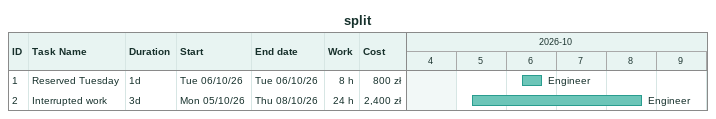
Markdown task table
split

| ID | Task | Duration | Start | Finish | Resources | Work (h) | Cost (zł) |
|---|---|---|---|---|---|---|---|
| 1 | Reserved Tuesday | 1d | 2026-10-06 | 2026-10-06 | Engineer | 8 | 800 |
| 2 | Interrupted work | 3d | 2026-10-05 | 2026-10-08 | Engineer | 24 | 2400 |
